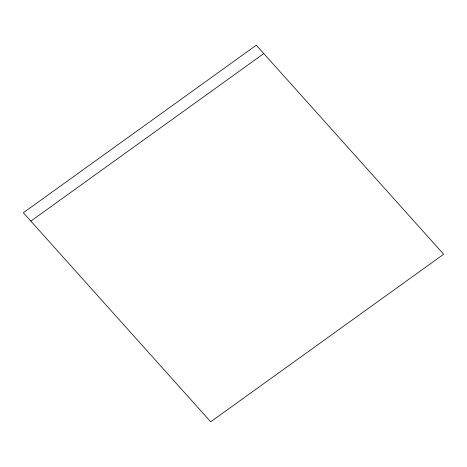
<?xml version="1.0" encoding="UTF-8"?>
<svg xmlns="http://www.w3.org/2000/svg" width="467" height="467" viewBox="0 0 467 467"><rect width="100%" height="100%" fill="white"/><g stroke="black" fill="none" stroke-linecap="round" stroke-linejoin="round"><path stroke-width="0.7" d="M30.845 221.113L263.791 53.571M256.295 45.211L23.35 212.748L210.705 421.789L443.65 254.252L256.295 45.211"/></g></svg>
